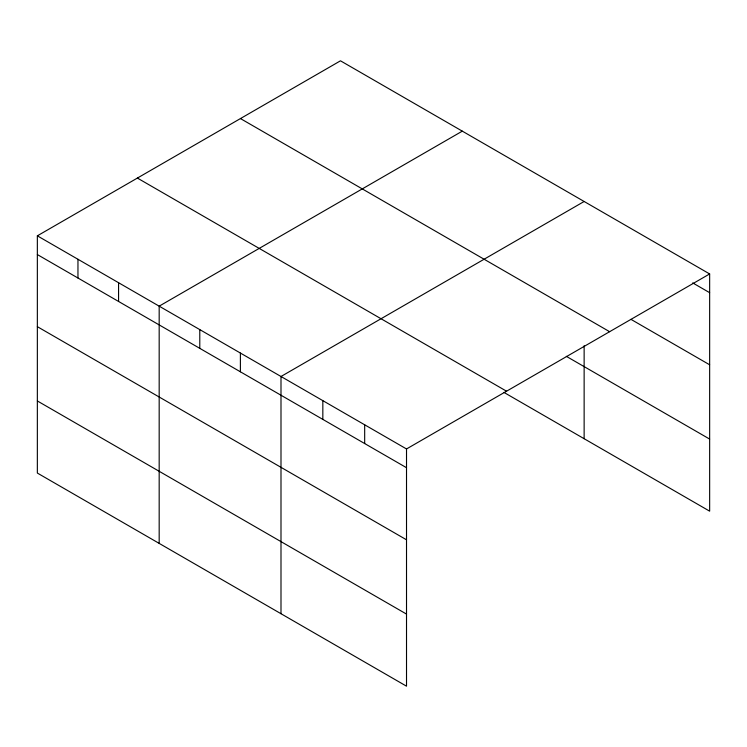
<?xml version="1.0" encoding="UTF-8"?>
<svg xmlns="http://www.w3.org/2000/svg" width="747" height="747" viewBox="0 0 747 747"><rect width="100%" height="100%" fill="white"/><g stroke="black" fill="none" stroke-linecap="round" stroke-linejoin="round"><path stroke-width="1.12" d="M406.517 539.801L406.517 448.956L37.35 235.828L37.35 473.056L406.517 686.185L406.517 539.801L37.35 326.672M503.908 392.39L709.65 511.172L709.65 273.944L340.483 60.815L37.35 235.828M462.309 131.145L159.176 306.158L159.176 543.386M584.135 201.485L280.993 376.497L280.993 613.726M406.517 448.956L709.65 273.944M692.712 282.908L709.65 292.684M630.954 319.352L709.65 364.788M240.45 118.568L609.617 331.696M566.31 356.319L709.65 439.077M137.383 178.066L506.55 391.204M37.35 254.568L406.517 467.706M37.35 400.952L406.517 614.09M584.135 345.712L584.135 438.713M364.676 424.8L364.676 443.55M322.835 400.653L322.835 419.394M240.394 353.051L240.394 371.791M199.785 329.604L199.785 348.345M118.568 282.711L118.568 301.461M77.959 259.274L77.959 278.015"/></g></svg>
